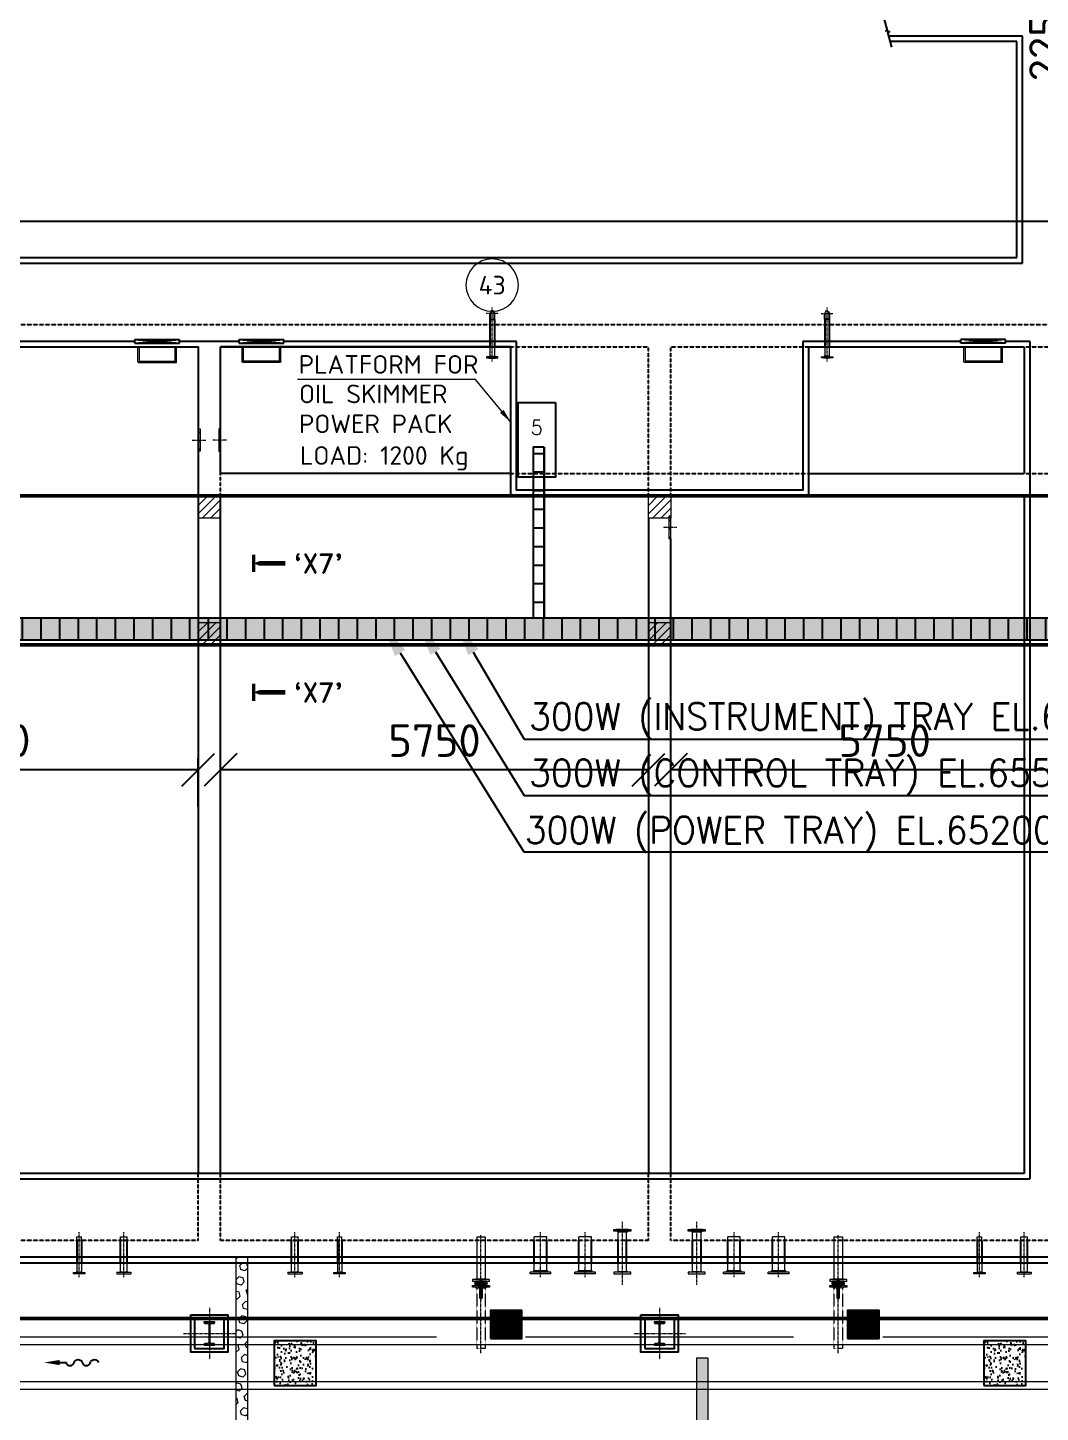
# Model space of a CAD drawing. Header units: inches. Extents: x 8618018 to 8935006, y 2431589 to 2567223.
# Drawn here: x 8685894 to 8699502, y 2476832 to 2495427 of the extents above; entities that cross this region are included whole.
import ezdxf
from ezdxf import colors
from ezdxf.entities.mleader import LeaderData, LeaderLine
from ezdxf.enums import TextEntityAlignment as Align
from ezdxf.math import Vec2, Vec3

# ---------------------------------------------------------------- set-up
doc = ezdxf.new("R2010")
doc.units = ezdxf.units.IN
doc.header["$MEASUREMENT"] = 0
for name, pattern in [('CENTER', [2, 1.25, -0.25, 0.25, -0.25]), ('HIDDEN', [0.375, 0.25, -0.125]), ('PHANTOM', [2.5, 1.25, -0.25, 0.25, -0.25, 0.25, -0.25])]:
    doc.linetypes.add(name, pattern=pattern)
doc.layers.get('Defpoints').update_dxf_attribs({"color": 252})
for name, color, linetype in [('a Text far', 252, 'Continuous'), ('CCT', 4, 'Continuous'), ('Civil', 252, 'Continuous'), ('EXISTING', 252, 'Continuous'), ('Handrail', 252, 'FENCELINE1'), ('HIDDEN', 252, 'HIDDEN'), ('LAY-ROAD CARREGE WAY', 252, 'Continuous'), ('SKID', 252, 'Continuous'), ('STR', 252, 'Continuous'), ('TEXT', 252, 'Continuous'), ('valve', 252, 'Continuous')]:
    doc.layers.add(name, color=color, linetype=linetype)
for name, color, linetype, lineweight in [('CL', 252, 'CENTER', 5), ('DIM', 252, 'Continuous', 13), ('ICT', 6, 'Continuous', 13), ('IP', 252, 'Continuous', 0), ('PCT', 2, 'Continuous', 15), ('PIPE', 252, 'PHANTOM', 5), ('PUDDLE', 252, 'Continuous', 5), ('TRENCH', 252, 'Continuous', 13)]:
    doc.layers.add(name, color=color, linetype=linetype, lineweight=lineweight)
doc.styles.add('DIM', font='romans.shx', dxfattribs={"width": 0.8})
doc.styles.add('ISOCPEUR', font='isocpeur.ttf')
doc.styles.add('r-30', font='romans.shx')
doc.styles.add('r30', font='romans.shx')
doc.styles.add('ROMANS', font='ROMANS.shx', dxfattribs={"width": 0.8})
doc.styles.get("Standard").update_dxf_attribs({"font": 'arial.ttf'})
doc.styles.add('TIT', font='romand.shx')
doc.linetypes.add('FENCELINE1', pattern='A,6.35,-2.54,[133,ltypeshp.shx,S=2.54,R=0,X=-2.54,Y=0],-2.54,25.4', length=36.83)
doc.dimstyles.new('DIM', dxfattribs={"dimscale": 175, "dimtxt": 2.5, "dimasz": 2.5, "dimexe": 0.875, "dimexo": 0.875, "dimgap": 1, "dimtad": 1, "dimdec": 0, "dimzin": 9, "dimdsep": 46, "dimtxsty": 'ISOCPEUR', "dimblk": 'OBLIQUE', "dimcen": 0.09, "dimclrd": 256, "dimclre": 256, "dimclrt": 252, "dimadec": 0, "dimazin": 0, "dimtfac": 1, "dimtdec": 0, "dimtmove": 0, "dimatfit": 3, "dimfxl": 1, "dimtfill": 1, "dimtolj": 1, "dimtzin": 0, "dimarcsym": 0})
doc.dimstyles.new('DIM_100', dxfattribs={"dimscale": 75, "dimtxt": 2.5, "dimasz": 2.5, "dimexe": 1, "dimexo": 1, "dimgap": 0.75, "dimtad": 1, "dimdec": 0, "dimrnd": 1, "dimzin": 12, "dimdsep": 46, "dimtxsty": 'DIM', "dimcen": 0.09, "dimclrd": 256, "dimclre": 256, "dimclrt": 3, "dimadec": 0, "dimazin": 0, "dimtfac": 0.046875, "dimtdec": 0, "dimtmove": 0, "dimatfit": 3, "dimfxl": 1, "dimtolj": 1, "dimtzin": 12, "dimlwd": -1, "dimlwe": -1, "dimarcsym": 0})
pattern_1 = [(270, (-36094175.07, 22323665.09), (250, -1e-13), [])]
pattern_2 = [(360, (-11136868.7, -42329539.33), (9e-14, 250), [])]

# ---------------------------------------------------------------- blocks, each defined once
blk = doc.blocks.new('6SORF')
for p, q in [((-1, 3.78), (-1.56, 3.78)), ((-1.56, 3.78), (-1.56, -3.78)), ((-1, 5.5), (-1, -5.5)), ((-0.0625, 5.5), (-1, 5.5)), ((-0.0625, 5.5), (-0.0625, -5.5)), ((-0.0625, 4.25), (0, 4.25)), ((0, 4.25), (0, -4.25)), ((-1, -3.78), (-1.56, -3.78)), ((-0.0625, -5.5), (-1, -5.5)), ((-0.0625, -4.25), (0, -4.25))]:
    blk.add_line(p, q)
blk = doc.blocks.new('RUNGS')
at = {"layer": 'DIM'}
for p, q in [((-10, -200), (-10, 0)), ((-10, 0), (10, 0)), ((10, -200), (10, 0)), ((490, -200), (490, 0)), ((490, 0), (510, 0)), ((510, -200), (510, 0)), ((0, -210), (500, -210)), ((10, -190), (490, -190))]:
    blk.add_line(p, q, dxfattribs=at)
for centre in [(0, -200), (500, -200)]:
    blk.add_arc(centre, 10, 180, 0, dxfattribs=at)
blk = doc.blocks.new('COL')
at = {"layer": 'Civil'}
blk.add_lwpolyline([(-250, -250), (250, -250), (250, 250), (-250, 250)], close=True, dxfattribs=at)
at = {"layer": 'CL', "ltscale": 0.25}
for p, q in [((0, -350), (0, 350)), ((-350, 0), (350, 0))]:
    blk.add_line(p, q, dxfattribs=at)
at = {"layer": 'STR'}
blk.add_lwpolyline([(-200, 200), (200, 200), (200, -200), (-200, -200)], close=True, dxfattribs=at)
blk.add_lwpolyline([(-70, 150), (70, 150), (70, 148, -0.414214), (63, 141), (18, 134, 0.414214), (4, 120), (4, -120, 0.414214), (18, -134), (63, -141, -0.414214), (70, -148), (70, -150), (-70, -150), (-70, -148, -0.414214), (-63, -141), (-18, -134, 0.414214), (-4, -120), (-4, 120, 0.414214), (-18, 134), (-63, 141, -0.414214), (-70, 148)], format="xyb", close=True, dxfattribs=at)
blk = doc.blocks.new('3SORF')
for p, q in [((-0.94, 2.125), (-1.19, 2.125)), ((-1.19, -2.125), (-1.19, 2.125)), ((-0.94, -3.75), (-0.94, 3.75)), ((-0.94, 3.75), (-0.0625, 3.75)), ((-0.0625, -3.75), (-0.0625, 3.75)), ((-0.0625, 2.5), (0, 2.5)), ((0, -2.5), (0, 2.5)), ((-0.94, -2.125), (-1.19, -2.125)), ((-0.94, -3.75), (-0.0625, -3.75)), ((-0.0625, -2.5), (0, -2.5))]:
    blk.add_line(p, q)
blk = doc.blocks.new('4SORF')
for p, q in [((-0.94, 2.655), (-1.31, 2.655)), ((-1.31, -2.655), (-1.31, 2.655)), ((-0.94, 4.5), (-0.94, -4.5)), ((-0.0625, 4.5), (-0.94, 4.5)), ((-0.0625, -4.5), (-0.0625, 4.5)), ((-0.0625, 3.09375), (0, 3.09375)), ((0, -3.09375), (0, 3.09375)), ((-0.94, -2.655), (-1.31, -2.655)), ((-0.94, -4.5), (-0.0625, -4.5)), ((-0.0625, -3.09375), (0, -3.09375))]:
    blk.add_line(p, q)
blk = doc.blocks.new('OV100')
at = {"layer": 'HIDDEN', "ltscale": 0.75}
for p, q in [((-57.15, 200), (-57.15, 500)), ((57.15, 200), (57.15, 500))]:
    blk.add_line(p, q, dxfattribs=at)
at = {"layer": 'PUDDLE'}
for p, q in [((-57.15, 500), (-57.15, 616.726)), ((57.15, 500), (57.15, 616.726)), ((-57.15, 83.274), (-57.15, 200)), ((57.15, 83.274), (57.15, 200))]:
    blk.add_line(p, q, dxfattribs=at)
at = {"layer": 'PUDDLE', "yscale": 25.4, "zscale": 25.4, "rotation": 270}
for p, xscale in [((0, 650), -25.4), ((0, 50), 25.4)]:
    blk.add_blockref('4SORF', p, dxfattribs=dict(at, xscale=xscale))
blk = doc.blocks.new('Bfm100v2')
for p, q in [((-10, 62), (-10, 31)), ((10, 62), (10, 31)), ((-10, -31), (-10, -62)), ((10, -31), (10, -62))]:
    blk.add_line(p, q)
blk.add_lwpolyline([(52, 16), (-33, 16, 1), (-33, -16), (52, -16, 0.414214), (55, -13), (55, 13, 0.414214)], format="xyb", close=True)
for points in [[(26, 19), (26, 76), (10, 76, 0.5), (-10, 76), (-26, 76), (-26, 19)], [(55, 10), (197, 10, -0.414214), (200, 7), (200, -7, -0.414214), (197, -10), (55, -10)], [(-26, -19), (-26, -76), (-10, -76, 0.5)], [(-10, -76, 0.5), (10, -76), (26, -76), (26, -19)]]:
    blk.add_lwpolyline(points, format="xyb")
for centre, radius, start, end in [((0, 0), 32.5, 29.817, 150.183), ((-18, 18), 3.55, 334.6902, 205.3098), ((18, 18), 3.55, 334.6902, 205.3098), ((0, 0), 32.5, 209.817, 330.183), ((-18, -18), 3.55, 154.6902, 25.3098), ((18, -18), 3.55, 154.6902, 25.3098)]:
    blk.add_arc(centre, radius, start, end)
at = {"layer": 'CL', "linetype": 'CENTER'}
for p, q in [((-55, 0), (223, 0)), ((-13, 13), (-23, 23)), ((-13, 22), (-22, 13)), ((-10, 0), (10, 0)), ((0, -90), (0, 88)), ((13, 13), (23, 23)), ((22, 13), (13, 22)), ((-13, -13), (-23, -23)), ((-22, -13), (-13, -22)), ((13, -13), (23, -23)), ((13, -22), (22, -13))]:
    blk.add_line(p, q, dxfattribs=at)
blk = doc.blocks.new('FLOW')
at = {"layer": 'Civil'}
blk.add_lwpolyline([(0, 125), (0, 175, -0.747781), (0, 240, 0.747781), (0, 305, -0.747781), (0, 369, 0.747781), (0, 434)], format="xyb", dxfattribs=at)
blk.add_solid([(21, 125), (-21, 125), (0, 0)], dxfattribs=at)
blk = doc.blocks.new('2SOrf')
for p, q in [((0, -1.8125), (0, 1.8125)), ((0.0625, 1.8125), (0, 1.8125)), ((0.0625, 3), (0.75, 3)), ((0.0625, -3), (0.0625, 3)), ((0.75, 3), (0.75, -3)), ((0.75, 1.53), (1, 1.53)), ((1, -1.53), (1, 1.53)), ((0.0625, -1.8125), (0, -1.8125)), ((0.75, -3), (0.0625, -3)), ((0.75, -1.53), (1, -1.53))]:
    blk.add_line(p, q)
blk = doc.blocks.new('pno')
blk.add_circle((0, 0), 3.52)
at = {"layer": 'DIM', "style": 'r30', "oblique": 0.5236, "width": 0.8, "flags": 9}
blk.add_attdef('QTY', (-2.64, -1.17), '', height=2.5, dxfattribs=at)
at = {"layer": 'TEXT', "style": 'ROMANS'}
blk.add_attdef('PARTNO', text='', height=2, dxfattribs=at).set_placement((-0.11, 0.02), align=Align.MIDDLE)
blk = doc.blocks.new('_Oblique')
at = {"color": 0, "linetype": 'ByBlock', "lineweight": -2}
blk.add_line((-0.5, -0.5), (0.5, 0.5), dxfattribs=at)
blk = doc.blocks.new('*D287')
at = {"layer": 'Defpoints', "color": 0, "transparency": 16777216}
for p in [(39005, 21968), (72205, 21968), (72205, 21490)]:
    blk.add_point(p, dxfattribs=at)
at = {"layer": 'DIM', "lineweight": -2, "transparency": 16777216}
for p, q in [((39005, 21815), (39005, 21337)), ((72205, 21815), (72205, 21337)), ((39005, 21490), (72205, 21490))]:
    blk.add_line(p, q, dxfattribs=at)
at = {"layer": 'DIM', "lineweight": -2, "transparency": 16777216, "xscale": 437.5, "yscale": 437.5, "zscale": 437.5, "rotation": 180}
blk.add_blockref('_Oblique', (39005, 21490), dxfattribs=at)
at = {"layer": 'DIM', "lineweight": -2, "transparency": 16777216, "xscale": 437.5, "yscale": 437.5, "zscale": 437.5}
blk.add_blockref('_Oblique', (72205, 21490), dxfattribs=at)
at = {"layer": 'DIM', "color": 252, "transparency": 16777216, "insert": (55605, 21884), "char_height": 437.5, "attachment_point": 5, "style": 'ISOCPEUR', "bg_fill": 3, "box_fill_scale": 1.1, "bg_fill_color": 256, "bg_fill_true_color": 13158600, "bg_fill_transparency": 0}
blk.add_mtext('\\A1;33200', dxfattribs=at)
blk = doc.blocks.new('*D290')
at = {"layer": 'Defpoints', "color": 0, "transparency": 16777216}
for p in [(72205, 25100), (71883, 22850), (75455, 22850)]:
    blk.add_point(p, dxfattribs=at)
at = {"layer": 'DIM', "lineweight": -2, "transparency": 16777216}
for p, q in [((72052, 25100), (71730, 25100)), ((71883, 25100), (71883, 22850)), ((75302, 22850), (71730, 22850))]:
    blk.add_line(p, q, dxfattribs=at)
at = {"layer": 'DIM', "lineweight": -2, "transparency": 16777216, "xscale": 437.5, "yscale": 437.5, "zscale": 437.5}
for p, rotation in [((71883, 25100), 90), ((71883, 22850), 270)]:
    blk.add_blockref('_Oblique', p, dxfattribs=dict(at, rotation=rotation))
at = {"layer": 'DIM', "color": 252, "transparency": 16777216, "insert": (71490, 23975), "char_height": 437.5, "attachment_point": 5, "rotation": 90, "style": 'ISOCPEUR', "bg_fill": 3, "box_fill_scale": 1.1, "bg_fill_color": 256, "bg_fill_true_color": 13158600, "bg_fill_transparency": 0}
blk.add_mtext('\\A1;2250', dxfattribs=at)
blk = doc.blocks.new('*D294')
at = {"layer": 'Defpoints', "color": 0, "transparency": 16777216}
for p in [(66455, 14120), (66455, 13624), (72205, 13624)]:
    blk.add_point(p, dxfattribs=at)
at = {"layer": 'DIM', "lineweight": -2, "transparency": 16777216}
for p, q in [((66455, 13778), (66455, 14273)), ((72205, 13778), (72205, 14273)), ((72205, 14120), (66455, 14120))]:
    blk.add_line(p, q, dxfattribs=at)
at = {"layer": 'DIM', "lineweight": -2, "transparency": 16777216, "xscale": 437.5, "yscale": 437.5, "zscale": 437.5, "rotation": 180}
blk.add_blockref('_Oblique', (66455, 14120), dxfattribs=at)
at = {"layer": 'DIM', "lineweight": -2, "transparency": 16777216, "xscale": 437.5, "yscale": 437.5, "zscale": 437.5}
blk.add_blockref('_Oblique', (72205, 14120), dxfattribs=at)
at = {"layer": 'DIM', "color": 252, "transparency": 16777216, "insert": (69330, 14513), "char_height": 437.5, "attachment_point": 5, "style": 'ISOCPEUR', "bg_fill": 3, "box_fill_scale": 1.1, "bg_fill_color": 256, "bg_fill_true_color": 13158600, "bg_fill_transparency": 0}
blk.add_mtext('\\A1;5750', dxfattribs=at)
blk = doc.blocks.new('*D295')
at = {"layer": 'Defpoints', "color": 0, "transparency": 16777216}
for p in [(60405, 14120), (60405, 13647), (66155, 13647)]:
    blk.add_point(p, dxfattribs=at)
at = {"layer": 'DIM', "lineweight": -2, "transparency": 16777216}
for p, q in [((60405, 13801), (60405, 14273)), ((66155, 13801), (66155, 14273)), ((66155, 14120), (60405, 14120))]:
    blk.add_line(p, q, dxfattribs=at)
at = {"layer": 'DIM', "lineweight": -2, "transparency": 16777216, "xscale": 437.5, "yscale": 437.5, "zscale": 437.5, "rotation": 180}
blk.add_blockref('_Oblique', (60405, 14120), dxfattribs=at)
at = {"layer": 'DIM', "lineweight": -2, "transparency": 16777216, "xscale": 437.5, "yscale": 437.5, "zscale": 437.5}
blk.add_blockref('_Oblique', (66155, 14120), dxfattribs=at)
at = {"layer": 'DIM', "color": 252, "transparency": 16777216, "insert": (63280, 14513), "char_height": 437.5, "attachment_point": 5, "style": 'ISOCPEUR', "bg_fill": 3, "box_fill_scale": 1.1, "bg_fill_color": 256, "bg_fill_true_color": 13158600, "bg_fill_transparency": 0}
blk.add_mtext('\\A1;5750', dxfattribs=at)
blk = doc.blocks.new('*D296')
at = {"layer": 'Defpoints', "color": 0, "transparency": 16777216}
for p in [(54355, 14120), (54355, 13475), (60105, 13475)]:
    blk.add_point(p, dxfattribs=at)
at = {"layer": 'DIM', "lineweight": -2, "transparency": 16777216}
for p, q in [((54355, 13628), (54355, 14273)), ((60105, 13628), (60105, 14273)), ((60105, 14120), (54355, 14120))]:
    blk.add_line(p, q, dxfattribs=at)
at = {"layer": 'DIM', "lineweight": -2, "transparency": 16777216, "xscale": 437.5, "yscale": 437.5, "zscale": 437.5, "rotation": 180}
blk.add_blockref('_Oblique', (54355, 14120), dxfattribs=at)
at = {"layer": 'DIM', "lineweight": -2, "transparency": 16777216, "xscale": 437.5, "yscale": 437.5, "zscale": 437.5}
blk.add_blockref('_Oblique', (60105, 14120), dxfattribs=at)
at = {"layer": 'DIM', "color": 252, "transparency": 16777216, "insert": (57230, 14513), "char_height": 437.5, "attachment_point": 5, "style": 'ISOCPEUR', "bg_fill": 3, "box_fill_scale": 1.1, "bg_fill_color": 256, "bg_fill_true_color": 13158600, "bg_fill_transparency": 0}
blk.add_mtext('\\A1;5750', dxfattribs=at)
blk = doc.blocks.new('GA CRM')
at = {"layer": 'Civil'}
h = blk.add_hatch(dxfattribs=at)
h.set_pattern_fill('AR-CONC', color=256)
h.set_pattern_definition([(50, (-8643959.17, -2487098.5), (182.184669, -15.9390855), [19.05, -209.55]), (355, (-8643959.17, -2487098.5), (-35.2434214, 191.0568452), [15.24, -167.640584]), (100.4514447, (-8643943.98, -2487099.83), (146.941247, 175.117752), [16.1900088, -178.0902446]), (46.1842, (-8643959.17, -2487047.7), (271.079041, -42.042328), [28.575, -314.325]), (96.6355576, (-8643936.58, -2487051.2), (237.404134, 247.4261246), [24.285023, -267.135608]), (351.184151, (-8643959.17, -2487047.7), (237.404134, 247.426125), [22.859967, -251.459732]), (21, (-8643933.77, -2487060.4), (151.6143913, -102.2651982), [19.05, -209.55]), (326, (-8643933.77, -2487060.4), (61.8020283, 184.187966), [15.24, -167.64]), (71.451445, (-8643921.13, -2487068.92), (213.4164193, 81.922769), [16.1900088, -178.0899376]), (37.5, (-8643959.17, -2487098.5), (3.08860325, 84.55503887), [0, -165.608, 0, -170.18, 0, -168.275]), (7.5, (-8643959.17, -2487098.5), (66.8196625, 100.1805748), [0, -97.028, 0, -161.798, 0, -64.135]), (327.5, (-8644015.81, -2487098.5), (135.59059517, -5.728744), [0, -63.5, 0, -198.12, 0, -262.89]), (317.5, (-8644041.21, -2487098.5), (148.1291814, 25.426491), [0, -82.55, 0, -131.572, 0, -186.69])])
h.paths.add_polyline_path([(61124.5, 5850), (61690.8, 5850), (61690.8, 6450), (61124.5, 6450)])
h = blk.add_hatch(dxfattribs=at)
h.set_pattern_fill('AR-CONC', color=256)
h.set_pattern_definition([(50, (-8634423.43, -2487098.5), (182.184669, -15.9390855), [19.05, -209.55]), (355, (-8634423.43, -2487098.5), (-35.2434214, 191.0568452), [15.24, -167.640584]), (100.4514447, (-8634408.25, -2487099.83), (146.941247, 175.117752), [16.1900088, -178.0902446]), (46.1842, (-8634423.43, -2487047.7), (271.079041, -42.042328), [28.575, -314.325]), (96.6355576, (-8634400.84, -2487051.2), (237.404134, 247.4261246), [24.285023, -267.135608]), (351.184151, (-8634423.43, -2487047.7), (237.404134, 247.426125), [22.859967, -251.459732]), (21, (-8634398.03, -2487060.4), (151.6143913, -102.2651982), [19.05, -209.55]), (326, (-8634398.03, -2487060.4), (61.8020283, 184.187966), [15.24, -167.64]), (71.451445, (-8634385.4, -2487068.92), (213.4164193, 81.922769), [16.1900088, -178.0899376]), (37.5, (-8634423.43, -2487098.5), (3.08860325, 84.55503887), [0, -165.608, 0, -170.18, 0, -168.275]), (7.5, (-8634423.43, -2487098.5), (66.8196625, 100.1805748), [0, -97.028, 0, -161.798, 0, -64.135]), (327.5, (-8634480.07, -2487098.5), (135.59059517, -5.728744), [0, -63.5, 0, -198.12, 0, -262.89]), (317.5, (-8634505.47, -2487098.5), (148.1291814, 25.426491), [0, -82.55, 0, -131.572, 0, -186.69])])
h.paths.add_polyline_path([(70660.3, 5850), (71226.5, 5850), (71226.5, 6450), (70660.3, 6450)])
at = {"layer": 'IP'}
h = blk.add_hatch(dxfattribs=at)
h.set_pattern_fill('ANSI31', color=256, scale=25)
h.set_pattern_definition([(45, (-8616556, -2486448.5), (-56.12660076, 56.12660076), [])])
h.paths.add_polyline_path([(60105, 18400), (60130, 18400), (60130, 18700), (60105, 18700)])
h = blk.add_hatch(dxfattribs=at)
h.set_pattern_fill('ANSI31', color=256, scale=25)
h.set_pattern_definition([(45, (-8616281, -2486448.5), (-56.12660076, 56.12660076), [])])
h.paths.add_polyline_path([(60380, 18400), (60405, 18400), (60405, 18700), (60380, 18700)])
h = blk.add_hatch(dxfattribs=at)
h.set_pattern_fill('ANSI31', color=256, scale=25)
h.set_pattern_definition([(45, (-8627393.18, -2417761.96), (-56.12660076, 56.12660076), [])])
h.paths.add_polyline_path([(60405, 17500), (60105, 17500), (60105, 17800), (60405, 17800)])
h = blk.add_hatch(dxfattribs=at)
h.set_pattern_fill('ANSI31', color=256, scale=25)
h.set_pattern_definition([(45, (-8621343.18, -2417761.96), (-56.12660076, 56.12660076), [])])
h.paths.add_polyline_path([(66455, 17500), (66155, 17500), (66155, 17800), (66455, 17800)])
h = blk.add_hatch(dxfattribs=at)
h.set_pattern_fill('ANSI31', color=256, scale=25)
h.set_pattern_definition([(45, (-8610231, -2487623.5), (-56.12660076, 56.12660076), [])])
h.paths.add_polyline_path([(66430, 17225), (66455, 17225), (66455, 17525), (66430, 17525)])
h = blk.add_hatch(dxfattribs=at)
h.set_pattern_fill('ANSI31', color=256, scale=25)
h.set_pattern_definition([(45, (-8627393.18, -2419461.97), (-56.12660076, 56.12660076), [])])
h.paths.add_polyline_path([(60405, 15800), (60105, 15800), (60105, 16100), (60405, 16100)])
h = blk.add_hatch(dxfattribs=at)
h.set_pattern_fill('ANSI31', color=256, scale=25)
h.set_pattern_definition([(45, (-8621343.18, -2419461.97), (-56.12660076, 56.12660076), [])])
h.paths.add_polyline_path([(66455, 15800), (66155, 15800), (66155, 16100), (66455, 16100)])
at = {"layer": 'SKID'}
h = blk.add_hatch(dxfattribs=at)
h.set_pattern_fill('GRATE', color=256, scale=30)
h.set_pattern_definition([(0, (-8616531, -2486448.502), (0, 23.8125), []), (90, (-8616531, -2486448.5), (-95.25, 6e-15), [])])
h.paths.add_polyline_path([(64030.6, 6484.7), (64455.3, 6484.7), (64455.3, 6859.7), (64030.6, 6859.7)])
h = blk.add_hatch(dxfattribs=at)
h.set_pattern_fill('GRATE', color=256, scale=30)
h.set_pattern_definition([(0, (-8611731, -2486448.502), (0, 23.8125), []), (90, (-8611731, -2486448.5), (-95.25, 6e-15), [])])
h.paths.add_polyline_path([(68830.6, 6484.7), (69255.3, 6484.7), (69255.3, 6859.7), (68830.6, 6859.7)])
at = {"linetype": 'PHANTOM', "const_width": 50}
for points in [[(80005, 15800), (52355, 15800), (52355, 17800), (80005, 17800)], [(42455, 6750), (79055, 6750), (79055, 150), (42455, 150)]]:
    blk.add_lwpolyline(points, close=True, dxfattribs=at)
at = {"layer": 'Civil'}
for p, q in [((71105, 23900), (69406.9, 23900)), ((71105, 21000), (71105, 23900)), ((39905, 21000), (71105, 21000)), ((54355, 19800), (60105, 19800)), ((60105, 19800), (60105, 8700)), ((64305, 19800), (60405, 19800)), ((60405, 18100), (60405, 19800)), ((68305, 19800), (71205, 19800)), ((71205, 19800), (71205, 18100)), ((64305, 18100), (60405, 18100)), ((68305, 18100), (71205, 18100)), ((60405, 8700), (60405, 17800)), ((64305, 17800), (60405, 17800)), ((68305, 17800), (71205, 17800)), ((71205, 17800), (71205, 8700)), ((66155, 17500), (66155, 8700)), ((66455, 8700), (66455, 17225)), ((71205, 8700), (54355, 8700)), ((40805, 7500), (79005, 7500))]:
    blk.add_line(p, q, dxfattribs=at)
for points in [[(69427.2, 23824.3), (69372.9, 24027), (69392.5, 24032.2), (69347.4, 24044.3), (69366.9, 24049.5), (69205.6, 24651.4), (69225.2, 24656.7), (69180, 24668.8), (69199.5, 24674), (69045.6, 25248.4), (69065.3, 25253.6), (69020.1, 25265.7), (69039.6, 25270.9), (68983.1, 25481.8)], [(54355, 8700), (54355, 19800), (60105, 19800), (60105, 10700)], [(60405, 19800), (64305, 19800)], [(68305, 19800), (68305, 17800), (64305, 17800), (64305, 19800)], [(60405, 18100), (60405, 18500)], [(60405, 10700), (60405, 17800)], [(66155, 17500), (66155, 10700)]]:
    blk.add_lwpolyline(points, dxfattribs=at)
for points in [[(61124.5, 5850), (61690.8, 5850), (61690.8, 6450), (61124.5, 6450)], [(70660.3, 5850), (71226.5, 5850), (71226.5, 6450), (70660.3, 6450)]]:
    blk.add_lwpolyline(points, close=True, dxfattribs=at)
at = {"layer": 'CL', "ltscale": 0.25}
for p, q in [((64055, 19604.9), (64055, 20330.2)), ((68555, 19604.9), (68555, 20330.2)), ((64135.2, 20250), (63974.8, 20250)), ((68474.8, 20250), (68635.2, 20250)), ((60024.7, 18550), (60208.3, 18550)), ((60485.3, 18550), (60301.7, 18550)), ((66535.3, 17375), (66351.7, 17375)), ((65805, 7204.2), (65805, 8048)), ((66805, 7204.2), (66805, 8048)), ((58505, 7304.9), (58505, 7912.5)), ((59105, 7304.9), (59105, 7912.5)), ((61405, 7304.9), (61405, 7912.5)), ((62005, 7304.9), (62005, 7912.5)), ((63905, 6284.3), (63905, 7872.7)), ((64705, 7304.9), (64705, 7912.5)), ((65305, 7304.9), (65305, 7912.5)), ((67305, 7304.9), (67305, 7912.5)), ((67905, 7304.9), (67905, 7912.5)), ((68705, 6284.3), (68705, 7872.7)), ((70605, 7304.9), (70605, 7912.5)), ((71205, 7304.9), (71205, 7912.5))]:
    blk.add_line(p, q, dxfattribs=at)
at = {"layer": 'Handrail', "linetype": 'FENCELINE1', "ltscale": 0.01}
for p, q in [((71180, 23975), (69386.8, 23975)), ((71180, 20925), (71180, 23975)), ((39830, 20925), (71180, 20925)), ((71280, 19875), (71280, 8625))]:
    blk.add_line(p, q, dxfattribs=at)
for points in [[(59255, 19875), (54287.1, 19875), (54287.1, 17875), (52430, 17875), (52430, 19875)], [(64380, 19875), (61255, 19875)], [(68230, 19875), (68230, 17875), (64380, 17875), (64380, 19875)], [(54280, 8625), (71280, 8625)], [(72105, 7575), (40805, 7575)]]:
    blk.add_lwpolyline(points, dxfattribs=at)
at = {"layer": 'HIDDEN'}
for p, q in [((39005, 20100), (72205, 20100)), ((64305, 19800), (66155, 19800)), ((66155, 17800), (66155, 19800)), ((66455, 17800), (66455, 19800)), ((66455, 19800), (68305, 19800)), ((71205, 19800), (72105, 19800)), ((60405, 17800), (60405, 18100)), ((64305, 18100), (68305, 18100)), ((71205, 18100), (72205, 18100)), ((71205, 17800), (72205, 17800)), ((60105, 7800), (60105, 8700)), ((60405, 7800), (60405, 8700)), ((66155, 7800), (66155, 8700)), ((66455, 7800), (66455, 8700)), ((60105, 7800), (54355, 7800)), ((66155, 7800), (60405, 7800)), ((72205, 7800), (66455, 7800))]:
    blk.add_line(p, q, dxfattribs=at)
at = {"layer": 'HIDDEN', "ltscale": 0.75}
for p, q in [((64024.8, 20173.8), (64024.8, 19800)), ((64085.2, 20173.8), (64085.2, 19800)), ((68524.9, 20173.8), (68524.9, 19800)), ((68585.1, 20173.8), (68585.1, 19800)), ((58474.8, 7800), (58474.8, 7500)), ((58535.2, 7800), (58535.2, 7500)), ((59060.6, 7500), (59060.6, 7800)), ((59149.4, 7500), (59149.4, 7800)), ((61360.6, 7500), (61360.6, 7800)), ((61449.4, 7500), (61449.4, 7800)), ((61974.8, 7800), (61974.8, 7500)), ((62035.2, 7800), (62035.2, 7500)), ((64620.8, 7500), (64620.8, 7800)), ((64789.2, 7500), (64789.2, 7800)), ((65220.8, 7500), (65220.8, 7800)), ((65389.2, 7500), (65389.2, 7800)), ((67220.8, 7500), (67220.8, 7800)), ((67389.1, 7500), (67389.1, 7800)), ((67820.8, 7500), (67820.8, 7800)), ((67989.1, 7500), (67989.1, 7800)), ((70574.8, 7800), (70574.8, 7500)), ((70635.1, 7800), (70635.1, 7500)), ((71160.6, 7500), (71160.6, 7800)), ((71249.4, 7500), (71249.4, 7800))]:
    blk.add_line(p, q, dxfattribs=at)
for points in [[(64024.8, 20250), (64024.8, 20173.8), (64085.2, 20173.8), (64085.2, 20250, 1.0000083)], [(68585.2, 20250), (68585.2, 20173.8), (68524.8, 20173.8), (68524.8, 20250, -1.0000083)]]:
    blk.add_lwpolyline(points, format="xyb", close=True, dxfattribs=at)
at = {"layer": 'IP'}
for p, q in [((58474.8, 7800), (58474.8, 7850)), ((58535.2, 7800), (58535.2, 7850)), ((61974.8, 7800), (61974.8, 7850)), ((62035.2, 7800), (62035.2, 7850)), ((70574.8, 7800), (70574.8, 7850)), ((70635.1, 7800), (70635.1, 7850)), ((58474.8, 7500), (58474.8, 7375.4)), ((58535.2, 7500), (58535.2, 7375.4)), ((61974.8, 7500), (61974.8, 7375.4)), ((62035.2, 7500), (62035.2, 7375.4)), ((70574.8, 7500), (70574.8, 7375.4)), ((70635.1, 7500), (70635.1, 7375.4))]:
    blk.add_line(p, q, dxfattribs=at)
for points in [[(60130, 18400), (60105, 18400), (60105, 18700), (60130, 18700)], [(60380, 18400), (60405, 18400), (60405, 18700), (60380, 18700)], [(60405, 17500), (60105, 17500), (60105, 17800), (60405, 17800)], [(66455, 17500), (66155, 17500), (66155, 17800), (66455, 17800)], [(66430, 17225), (66455, 17225), (66455, 17525), (66430, 17525)], [(60405, 15800), (60105, 15800), (60105, 16100), (60405, 16100)], [(66455, 15800), (66155, 15800), (66155, 16100), (66455, 16100)]]:
    blk.add_lwpolyline(points, close=True, dxfattribs=at)
at = {"layer": 'LAY-ROAD CARREGE WAY', "color": 252}
for p, q in [((59255, 19850), (59255, 19900)), ((59255, 19900), (59855, 19900)), ((59255, 19850), (59855, 19900)), ((59255, 19900), (59855, 19850)), ((59855, 19850), (59855, 19900)), ((60655, 19850), (60655, 19900)), ((60655, 19900), (61255, 19900)), ((60655, 19850), (61255, 19900)), ((60655, 19900), (61255, 19850)), ((61255, 19850), (61255, 19900)), ((70355, 19850), (70355, 19900)), ((70955, 19900), (70355, 19900)), ((70955, 19850), (70355, 19900)), ((70955, 19900), (70355, 19850)), ((70955, 19850), (70955, 19900)), ((59255, 19850), (59855, 19850)), ((60655, 19850), (61255, 19850)), ((70955, 19850), (70355, 19850))]:
    blk.add_line(p, q, dxfattribs=at)
for points in [[(60655, 19875), (59855, 19875)], [(70355, 19875), (68230, 19875)], [(71280, 19875), (70955, 19875)]]:
    blk.add_lwpolyline(points, dxfattribs=at)
at = {"layer": 'PIPE', "ltscale": 0.25}
for p, q in [((63847.8, 7164.6), (63847.8, 6350)), ((63962.2, 7164.6), (63962.2, 6350)), ((68647.8, 7164.6), (68647.8, 6350)), ((68762.1, 7164.6), (68762.1, 6350)), ((63962.2, 6350), (63847.8, 6350)), ((68762.1, 6350), (68647.8, 6350))]:
    blk.add_line(p, q, dxfattribs=at)
at = {"layer": 'PUDDLE'}
for p, q in [((64024.8, 19800), (64024.8, 19675.4)), ((64085.2, 19800), (64085.2, 19675.4)), ((68524.9, 19800), (68524.9, 19675.4)), ((68585.1, 19800), (68585.1, 19675.4)), ((58474.8, 7850), (58535.2, 7850)), ((59060.6, 7850), (59149.4, 7850)), ((59060.6, 7800), (59060.6, 7850)), ((59149.4, 7800), (59149.4, 7850)), ((61360.6, 7850), (61449.4, 7850)), ((61360.6, 7800), (61360.6, 7850)), ((61449.4, 7800), (61449.4, 7850)), ((61974.8, 7850), (62035.2, 7850)), ((63847.9, 7850), (63962.2, 7850)), ((63847.9, 7850), (63847.9, 7283.2)), ((63962.2, 7850), (63962.2, 7283.2)), ((64789.2, 7850), (64620.8, 7850)), ((64620.8, 7800), (64620.8, 7850)), ((64789.2, 7800), (64789.2, 7850)), ((65389.2, 7850), (65220.8, 7850)), ((65220.8, 7800), (65220.8, 7850)), ((65389.2, 7800), (65389.2, 7850)), ((67389.1, 7850), (67220.8, 7850)), ((67220.8, 7800), (67220.8, 7850)), ((67389.1, 7800), (67389.1, 7850)), ((67989.1, 7850), (67820.8, 7850)), ((67820.8, 7800), (67820.8, 7850)), ((67989.1, 7800), (67989.1, 7850)), ((68647.9, 7850), (68762.2, 7850)), ((68647.9, 7850), (68647.9, 7283.2)), ((68762.2, 7850), (68762.2, 7283.2)), ((70574.8, 7850), (70635.1, 7850)), ((71160.6, 7850), (71249.4, 7850)), ((71160.6, 7800), (71160.6, 7850)), ((71249.4, 7800), (71249.4, 7850)), ((59060.6, 7380.2), (59060.6, 7500)), ((59149.4, 7380.2), (59149.4, 7500)), ((61360.6, 7380.2), (61360.6, 7500)), ((61449.4, 7380.2), (61449.4, 7500)), ((64620.8, 7389.6), (64620.8, 7500)), ((64789.2, 7389.6), (64789.2, 7500)), ((65220.8, 7389.6), (65220.8, 7500)), ((65389.2, 7389.6), (65389.2, 7500)), ((67220.8, 7389.6), (67220.8, 7500)), ((67389.1, 7389.6), (67389.1, 7500)), ((67820.8, 7389.6), (67820.8, 7500)), ((67989.1, 7389.6), (67989.1, 7500)), ((71160.6, 7380.2), (71160.6, 7500)), ((71249.4, 7380.2), (71249.4, 7500))]:
    blk.add_line(p, q, dxfattribs=at)
at = {"layer": 'SKID'}
for points in [[(64030.6, 6484.7), (64455.3, 6484.7), (64455.3, 6859.7), (64030.6, 6859.7)], [(68830.6, 6484.7), (69255.3, 6484.7), (69255.3, 6859.7), (68830.6, 6859.7)]]:
    blk.add_lwpolyline(points, close=True, dxfattribs=at)
at = {"layer": 'TRENCH'}
for p, q in [((78605, 6400), (41805, 6400)), ((63305, 6500), (57205, 6500)), ((68105, 6500), (64505, 6500)), ((72605, 6500), (69305, 6500)), ((78605, 5900), (41805, 5900))]:
    blk.add_line(p, q, dxfattribs=at)
blk.add_lwpolyline([(78705, 5800), (41805, 5800)], dxfattribs=at)
at = {"color": 7, "xscale": -1, "rotation": 180}
for p in [(60255, 6550), (66305, 6550)]:
    blk.add_blockref('COL', p, dxfattribs=at)
at = {"layer": 'DIM', "linetype": 'ByBlock', "ltscale": 5}
ref = blk.add_blockref('pno', (64055, 20630.2), dxfattribs=dict(at, xscale=-99.99692430720022, yscale=99.99692430720022, zscale=99.99692430720022))
ref.add_attrib('PARTNO', '43', dxfattribs={"layer": 'TEXT', "color": 3, "height": 250, "style": 'ISOCPEUR'}).set_placement((64055, 20630.2), align=Align.MIDDLE)
at = {"layer": 'DIM'}
blk.add_blockref('RUNGS', (59305, 19800), dxfattribs=at)
at = {"layer": 'DIM', "xscale": -1}
for p in [(61205, 19800), (70905, 19800)]:
    blk.add_blockref('RUNGS', p, dxfattribs=at)
at = {"layer": 'EXISTING', "xscale": -1.6875, "yscale": 1.6875, "zscale": 1.6875, "rotation": 269.9999999999606}
blk.add_blockref('FLOW', (58032.9, 6159.9), dxfattribs=at)
at = {"layer": 'IP', "xscale": 25.4, "yscale": 25.4, "zscale": 25.4, "rotation": 90}
for p in [(58505, 7350), (62005, 7350), (70605, 7350)]:
    blk.add_blockref('2SOrf', p, dxfattribs=at)
at = {"layer": 'PIPE', "ltscale": 0.25, "xscale": -25.4, "yscale": 25.4, "zscale": 25.4, "rotation": 270}
for p in [(63905, 7197.9), (68705, 7197.9)]:
    blk.add_blockref('4SORF', p, dxfattribs=at)
at = {"layer": 'PUDDLE', "yscale": 25.4, "zscale": 25.4}
for name, p, xscale, rotation in [('2SOrf', (64055, 19650), -25.4, 270), ('2SOrf', (68555, 19650), 25.4, 90.00000000000001), ('3SORF', (59105, 7350), 25.4, 270), ('3SORF', (61405, 7350), 25.4, 270), ('4SORF', (63905, 7250), 25.4, 270), ('6SORF', (64705, 7350), 25.4, 270), ('6SORF', (65305, 7350), 25.4, 270), ('6SORF', (67305, 7350), 25.4, 270), ('6SORF', (67905, 7350), 25.4, 270), ('4SORF', (68705, 7250), 25.4, 270), ('3SORF', (71205, 7350), 25.4, 270)]:
    blk.add_blockref(name, p, dxfattribs=dict(at, xscale=xscale, rotation=rotation))
at = {"layer": 'PUDDLE'}
for p in [(65805, 7300), (66805, 7300)]:
    blk.add_blockref('OV100', p, dxfattribs=at)
at = {"layer": 'valve', "rotation": 270}
for p in [(63905, 7224), (68705, 7224)]:
    blk.add_blockref('Bfm100v2', p, dxfattribs=at)
at = {"layer": 'TEXT', "char_height": 250, "attachment_point": 7, "style": 'ISOCPEUR'}
for s, insert in [('\\A1;PLATFORM FOR', (61456.4, 19439.3)), ('\\A1;OIL SKIMMER', (61460.1, 19043.7)), ('\\A1;POWER PACK', (61460.1, 18641.8)), ('\\A1;LOAD: 1200 Kg', (61473, 18141.4))]:
    blk.add_mtext(s, dxfattribs=dict(at, insert=insert))
at = {"layer": 'DIM', "color": 7}
blk.add_leader([(64305, 18789.6), (63829.6, 19361.6), (61438.4, 19361.6)], dimstyle='DIM_100', dxfattribs=at)
at = {"layer": 'DIM'}
dim = blk.add_linear_dim(base=(71883.4, 22850), p1=(72205, 25100), p2=(75455, 22850), angle=90, dimstyle='DIM', override={"dimarcsym": 1}, dxfattribs=at)
dim.commit()
dim.dimension.update_dxf_attribs({"geometry": '*D290', "text_midpoint": (71489.7, 23975)})
for base, p1, p2, picture, middle in [((72205, 21490.4), (39005, 21968), (72205, 21968), '*D287', (55605, 21884.2)), ((66455, 14119.7), (72205, 13624.5), (66455, 13624.5), '*D294', (69330, 14513.4))]:
    dim = blk.add_linear_dim(base=base, p1=p1, p2=p2, dimstyle='DIM', override={"dimarcsym": 1}, dxfattribs=at)
    dim.commit()
    dim.dimension.update_dxf_attribs({"geometry": picture, "text_midpoint": middle})
dim = blk.add_linear_dim(base=(60405, 14119.7), p1=(66155, 13647.4), p2=(60405, 13647.4), dimstyle='DIM', override={"dimarcsym": 1}, dxfattribs=at)
dim.commit()
dim.dimension.update_dxf_attribs({"geometry": '*D295', "text_midpoint": (63280, 14513.4)})
dim = blk.add_linear_dim(base=(54355, 14119.7), p1=(60105, 13475), p2=(54355, 13475), dimstyle='DIM', override={"dimarcsym": 1}, dxfattribs=at)
dim.commit()
dim.dimension.update_dxf_attribs({"geometry": '*D296', "text_midpoint": (57230, 14513.4)})

msp = doc.modelspace()

# ---------------------------------------------------------------- block references
at = {"color": 252}
msp.add_blockref('GA CRM', (8628081, 2471340), dxfattribs=at)

# ---------------------------------------------------------------- next in the draw order: hatches: boundary and pattern name
at = {"layer": 'CCT'}
h = msp.add_hatch(dxfattribs=at)
h.set_pattern_fill('ANSI31', color=256, scale=2000, angle=-45, style=0)
h.set_pattern_definition(pattern_2)
h.paths.add_polyline_path([(8692684.2, 2487501.1), (8692834.2, 2487501.1), (8692834.2, 2489792), (8692684.2, 2489792)])
h = msp.add_hatch(dxfattribs=at)
h.set_pattern_fill('ANSI31', color=256, scale=2000, angle=225, style=0)
h.set_pattern_definition(pattern_1)
h.paths.add_polyline_path([(8667145.8, 2487501.1), (8667145.8, 2487201.1), (8707685.2, 2487201.1), (8707685.2, 2487501.1)])
at = {"layer": 'ICT'}
h = msp.add_hatch(dxfattribs=at)
h.set_pattern_fill('HEX', color=256, scale=18, angle=45, style=0)
h.set_pattern_definition([(45, (213560.39, 3228), (-69.9941694, 69.9941694), [57.15, -114.3]), (165, (213560.39, 3228), (-25.6196441, -95.6138135), [57.15, -114.3]), (105, (213600.81, 3268.41), (-95.6138135, -25.6196441), [57.15, -114.3])])
h.paths.add_polyline_path([(8669584.3, 2487501.1), (8669584.3, 2487201.1), (8708336.2, 2487201.1), (8708336.2, 2487501.1)])
h = msp.add_hatch(dxfattribs=at)
h.set_pattern_fill('HEX', color=256, scale=18, angle=45, style=0)
h.set_pattern_definition([(45, (213560.39, 300.01), (-69.9941694, 69.9941694), [57.15, -114.3]), (165, (213560.39, 300.01), (-25.6196441, -95.6138135), [57.15, -114.3]), (105, (213600.81, 340.42), (-95.6138135, -25.6196441), [57.15, -114.3])])
h.paths.add_polyline_path([(8688848.1, 2478919.2), (8688698.1, 2478919.2), (8688698.1, 2472540), (8688848.1, 2472540)])
at = {"layer": 'ICT', "transparency": 33554661}
h = msp.add_hatch(dxfattribs=at)
h.set_pattern_fill('HEX', color=256, scale=450, angle=100, style=0)
h.paths.add_polyline_path([(8704138.2, 2477364.5), (8703988.2, 2477364.5), (8703988.2, 2472615), (8704138.2, 2472615)])
h.paths.add_polyline_path([(8695035.2, 2477564.5), (8694885.2, 2477564.5), (8694885.2, 2472615), (8695035.2, 2472615)])
at = {"layer": 'PCT'}
h = msp.add_hatch(dxfattribs=at)
h.set_pattern_fill('ANSI31', color=256, scale=2000, angle=-45, style=0)
h.set_pattern_definition(pattern_2)
h.paths.add_polyline_path([(8692684.2, 2487501.1), (8692834.2, 2487501.1), (8692834.2, 2489792), (8692684.2, 2489792)])
h = msp.add_hatch(dxfattribs=at)
h.set_pattern_fill('ANSI31', color=256, scale=2000, angle=225, style=0)
h.set_pattern_definition(pattern_1)
h.paths.add_polyline_path([(8667145.8, 2487501.1), (8667145.8, 2487201.1), (8707685.2, 2487201.1), (8707685.2, 2487501.1)])

# ---------------------------------------------------------------- next in the draw order: linework, layer by layer
at = {"color": 3}
msp.add_lwpolyline([(8692985.5, 2490392), (8692985.5, 2489392), (8692485.5, 2489392), (8692485.5, 2490392)], close=True, dxfattribs=at)
at = {"layer": 'a Text far', "color": 3}
for points in [[(8688932.2, 2488232.8, 0, 205.1, 0), (8689185.6, 2488232.8, 61.5, 61.5, 0), (8689354.6, 2488232.8, 61.5, 61.5, 0)], [(8688932.2, 2486500.5, 0, 205.1, 0), (8689185.6, 2486500.5, 61.5, 61.5, 0), (8689354.6, 2486500.5, 61.5, 61.5, 0)]]:
    msp.add_lwpolyline(points, format="xyseb", dxfattribs=at)
at = {"layer": 'a Text far', "color": 3, "const_width": 46.7}
for points in [[(8688932.2, 2488116.1), (8688932.2, 2488349.4)], [(8688932.2, 2486383.8), (8688932.2, 2486617.1)]]:
    msp.add_lwpolyline(points, dxfattribs=at)
at = {"layer": 'CCT'}
msp.add_line((8692834.2, 2489792), (8692834.2, 2487501.1), dxfattribs=at)
for points in [[(8692834.2, 2489792), (8692686.7, 2489792), (8692686.7, 2487501.1), (8692834.2, 2487501.1)], [(8707685.2, 2487201.1), (8667145.8, 2487201.1), (8667145.8, 2487501.1), (8707685.2, 2487501.1)]]:
    msp.add_lwpolyline(points, close=True, dxfattribs=at)
at = {"layer": 'ICT'}
for p, q in [((8669584.8, 2487501.1), (8708336.2, 2487501.1)), ((8708344.3, 2487201.1), (8669584.8, 2487201.1))]:
    msp.add_line(p, q, dxfattribs=at)
for points in [[(8688698.1, 2472540), (8688698.1, 2478919.2), (8688848.1, 2478919.2), (8688848.1, 2472540)], [(8694885.2, 2472540.3), (8694885.2, 2477564.5), (8695035.2, 2477564.5), (8695035.2, 2472540.3)]]:
    msp.add_lwpolyline(points, close=True, dxfattribs=at)
at = {"layer": 'PCT'}
for points in [[(8692834.2, 2489792), (8692686.7, 2489792), (8692686.7, 2487501.1), (8692834.2, 2487501.1)], [(8707685.2, 2487201.1), (8667145.8, 2487201.1), (8667145.8, 2487501.1), (8707685.2, 2487501.1)]]:
    msp.add_lwpolyline(points, close=True, dxfattribs=at)

# ---------------------------------------------------------------- next in the draw order: texts
at = {"layer": 'CCT', "lineweight": 0, "style": 'r-30', "width": 0.95}
msp.add_text('300W (CONTROL TRAY) EL.65500.00', height=360, dxfattribs=at).set_placement((8692632.4, 2485239.3))
at = {"layer": 'ICT', "color": 6, "lineweight": 0, "style": 'r-30', "width": 0.95}
msp.add_text('300W (INSTRUMENT) TRAY EL.65800.00', height=360, dxfattribs=at).set_placement((8692632.4, 2485997.2))
at = {"layer": 'PCT', "color": 2, "style": 'r-30', "width": 0.95}
msp.add_text('5', height=195, dxfattribs=at).set_placement((8692735.5, 2490057.9), align=Align.MIDDLE_CENTER)
at = {"layer": 'PCT', "lineweight": 0, "style": 'r-30', "width": 0.95}
msp.add_text('300W (POWER TRAY) EL.65200.00', height=360, dxfattribs=at).set_placement((8692574.2, 2484470.9))
at = {"layer": 'TEXT', "color": 3, "style": 'TIT'}
for p in [(8689466.6, 2488107.5), (8689466.6, 2486375.2)]:
    msp.add_text("`X7'", height=250, dxfattribs=at).set_placement(p)

# ---------------------------------------------------------------- next in the draw order: leaders
at = {"layer": 'CCT', "lineweight": 0}
ml = msp.add_multileader_mtext('Standard', dxfattribs=at)
ml.set_content('', color=256)
ml.set_leader_properties()
ml.build(insert=Vec2(0, 0))
ml.multileader.update_dxf_attribs({"text_right_attachment_type": 6, "dogleg_length": 1700, "arrow_head_size": 480})
ctx = ml.context
ctx.base_point, ctx.char_height, ctx.arrow_head_size, ctx.landing_gap_size, ctx.plane_origin = Vec3(8702514.3, 2485115.8), 0.432, 480, 0.216, Vec3(8691041.4, 2482338.8)
ctx.right_attachment, ctx.text_align_type = 6, 2
notes = []
notes.append((ctx, [(0, (1, 1, 0), (8692564.2, 2485115.8), (1, 0), 9950.1, [(0, [(8691121.7, 2487453.9)], 0, [])])]))
ctx.mtext.insert, ctx.mtext.text_direction, ctx.mtext.rotation, ctx.mtext.alignment, ctx.mtext.flow_direction = Vec3(8702514.5, 2485115.6), Vec3(-1, 0), 3.1415927, 3, 5
at = {"layer": 'ICT', "color": 6, "lineweight": 0}
ml = msp.add_multileader_mtext('Standard', dxfattribs=at)
ml.set_content('', color=6)
ml.set_leader_properties()
ml.build(insert=Vec2(0, 0))
ml.multileader.update_dxf_attribs({"text_right_attachment_type": 6, "dogleg_length": 10028, "arrow_head_size": 480})
ctx = ml.context
ctx.base_point, ctx.char_height, ctx.arrow_head_size, ctx.landing_gap_size, ctx.plane_origin = Vec3(8702596.2, 2485873.7), 0.432, 480, 0.216, Vec3(8691041.4, 2483096.8)
ctx.right_attachment, ctx.text_align_type = 6, 2
notes.append((ctx, [(0, (1, 1, 0), (8692568.2, 2485873.7), (1, 0), 10028, [(0, [(8691639.8, 2487453.9)], 0, [])])]))
ctx.mtext.insert, ctx.mtext.text_direction, ctx.mtext.rotation, ctx.mtext.alignment, ctx.mtext.flow_direction = Vec3(8702596.4, 2485873.5), Vec3(-1, 0), 3.1415927, 3, 5
at = {"layer": 'PCT', "lineweight": 0}
ml = msp.add_multileader_mtext('Standard', dxfattribs=at)
ml.set_content('', color=256)
ml.set_leader_properties()
ml.build(insert=Vec2(0, 0))
ml.multileader.update_dxf_attribs({"text_right_attachment_type": 6, "dogleg_length": 8738, "arrow_head_size": 480})
ctx = ml.context
ctx.base_point, ctx.char_height, ctx.arrow_head_size, ctx.landing_gap_size, ctx.plane_origin = Vec3(8701301.6, 2484357.9), 9.6, 480, 4.8, Vec3(8691046.2, 2481580.9)
ctx.right_attachment = 6
notes.append((ctx, [(0, (1, 1, 0), (8692563.6, 2484357.9), (1, 0), 8738, [(0, [(8690645.5, 2487438.8)], 0, [])])]))
ctx.mtext.insert, ctx.mtext.text_direction, ctx.mtext.rotation, ctx.mtext.flow_direction = Vec3(8701306.4, 2484353.1), Vec3(-1, 0), 3.1415927, 5
for ctx, leaders in notes:
    for number, flags, end, landing, length, lines in leaders:
        leader = LeaderData()
        leader.index, (leader.has_last_leader_line, leader.has_dogleg_vector, leader.attachment_direction) = number, flags
        leader.last_leader_point, leader.dogleg_vector, leader.dogleg_length = Vec3(end), Vec3(landing), length
        for number, points, colour, breaks in lines:
            line = LeaderLine()
            line.index, line.vertices, line.color, line.breaks = number, Vec3.list(points), colors.encode_raw_color(colour), breaks
            leader.lines.append(line)
        ctx.leaders.append(leader)

doc.saveas('drawing.dxf')
